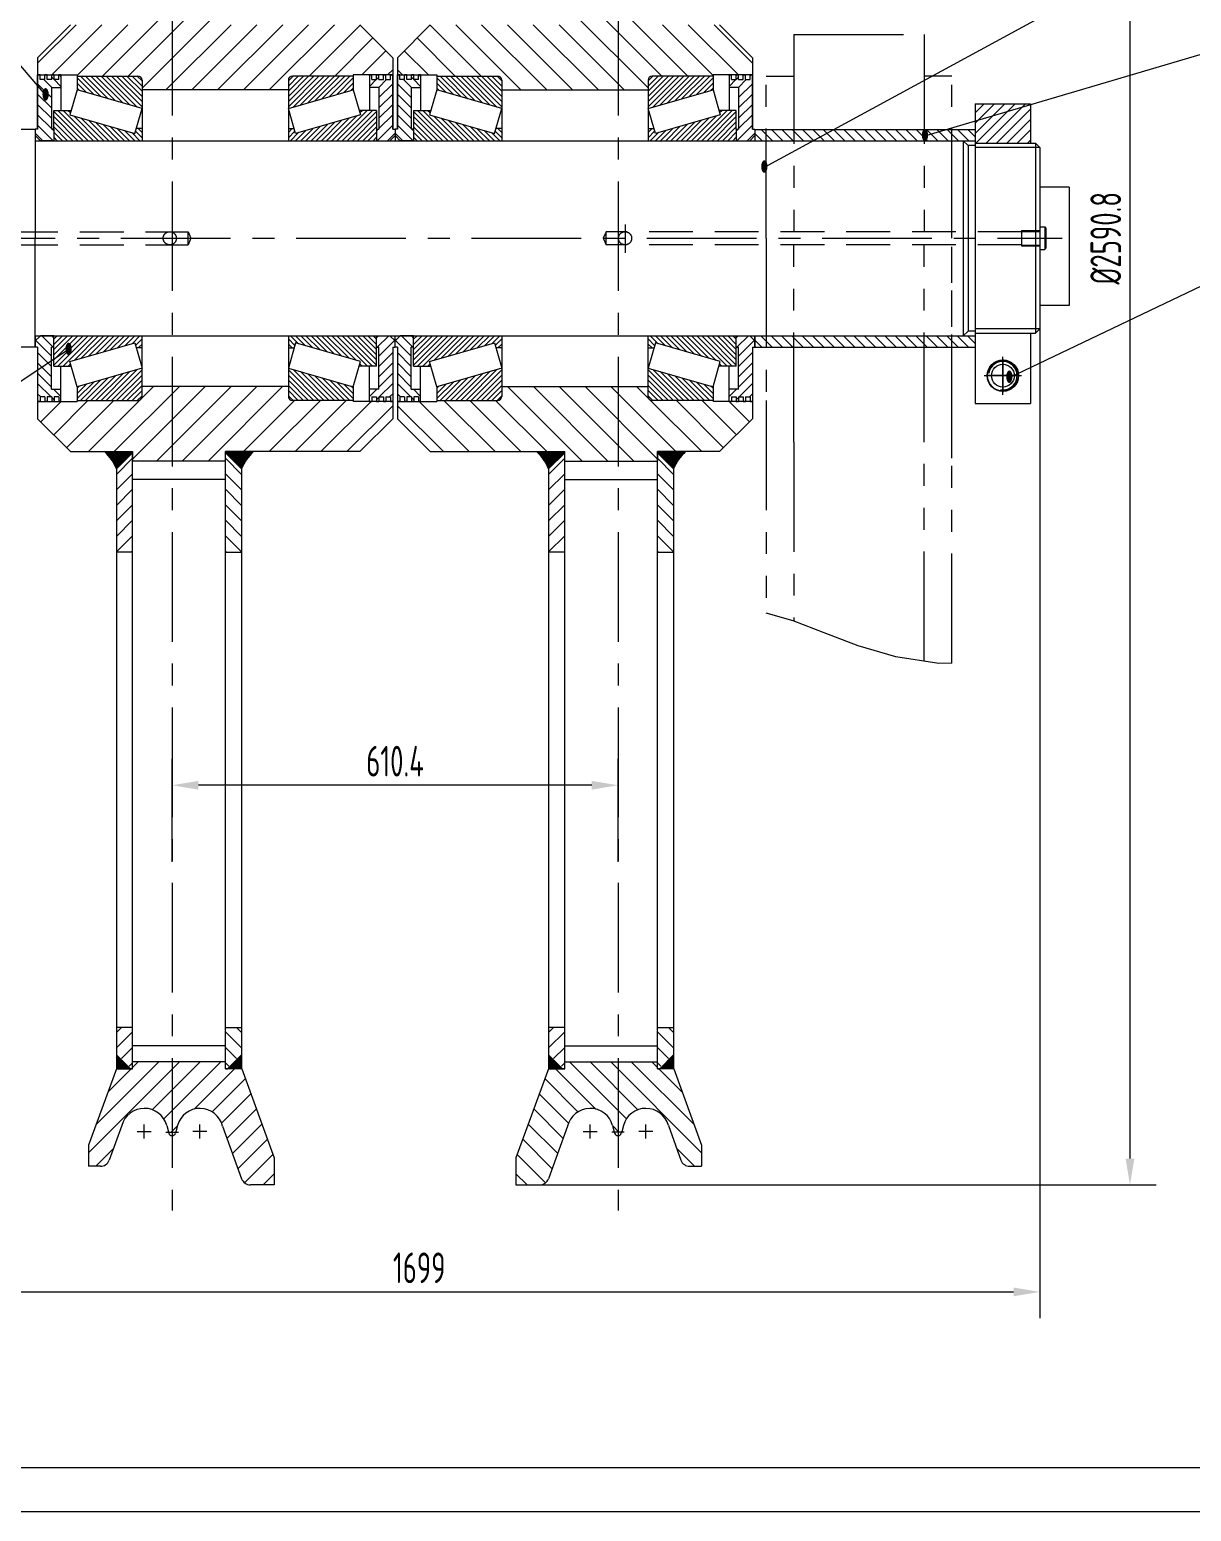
# Model space of a CAD drawing. Header units: millimetres. Extents: x -18 to 5040, y -137 to 3564.
# Drawn here: x 1193 to 2783, y 0 to 2028 of the extents above; entities that cross this region are included whole.
import ezdxf
from ezdxf.enums import TextEntityAlignment as Align

# ---------------------------------------------------------------- set-up
doc = ezdxf.new("R2010")
doc.units = ezdxf.units.MM
doc.header["$LTSCALE"] = 120
for name, pattern in [('F', [0.75, 0.5, -0.25]), ('G', [2, 1.25, -0.25, 0.25, -0.25]), ('K', [2.5, 1.25, -0.25, 0.25, -0.25, 0.25, -0.25])]:
    doc.linetypes.add(name, pattern=pattern)
for name, color, linetype in [('01', 7, 'Continuous'), ('02', 1, 'Continuous'), ('04', 2, 'F'), ('05', 4, 'G'), ('07', 6, 'K'), ('08', 1, 'Continuous')]:
    doc.layers.add(name, color=color, linetype=linetype)
doc.styles.get("Standard").update_dxf_attribs({"font": 'isocp', "width": 0.707, "bigfont": 'intecad.shx'})
doc.dimstyles.new('INTE', dxfattribs={"dimscale": 12, "dimtxt": 3.5, "dimasz": 3, "dimexe": 3, "dimexo": 0, "dimgap": 1, "dimtad": 1, "dimdsep": 46, "dimtxsty": 'Standard', "dimcen": 0, "dimclrd": 1, "dimclre": 1, "dimclrt": 3, "dimaunit": 1, "dimadec": 0, "dimazin": 0, "dimtfac": 1, "dimtmove": 0, "dimatfit": 0, "dimfxl": 0, "dimarcsym": 0})
pattern_1 = [(315, (-2489.7285, 4430.2599), (-0.70710678, -0.70710678), []), (225, (-2489.7285, 4430.2599), (-0.70710678, 0.70710678), [])]
pattern_2 = [(225, (5875.7724, 4430.2599), (0.70710678, -0.70710678), []), (315, (5875.7724, 4430.2599), (0.70710678, 0.70710678), [])]

# ---------------------------------------------------------------- blocks, each defined once
blk = doc.blocks.new('*U1', base_point=(2800.2, 1554.2))
at = {"layer": '01'}
for radius in [21.5, 15.6]:
    blk.add_circle((2800.2, 1554.2), radius, dxfattribs=at)
at = {"layer": '02'}
blk.add_arc((2800.2, 1554.2), 19.5, 260, 170, dxfattribs=at)
at = {"layer": '05'}
for p, q in [((2800.2, 1576.7), (2800.2, 1531.7)), ((2822.7, 1554.2), (2777.7, 1554.2))]:
    blk.add_line(p, q, dxfattribs=at)
blk = doc.blocks.new('*D2')
at = {"layer": '08', "color": 1, "lineweight": -2}
for p, q in [((2575.6, 1618.2), (2575.6, 264.3)), ((876.6, 1599.2), (876.6, 264.3)), ((912.6, 300.3), (2539.6, 300.3))]:
    blk.add_line(p, q, dxfattribs=at)
at = {"layer": '08', "color": 1}
for points in [[(912.6, 306.3), (912.6, 294.3), (876.6, 300.3)], [(2539.6, 306.3), (2539.6, 294.3), (2575.6, 300.3)]]:
    blk.add_solid(points, dxfattribs=at)
at = {"layer": 'Defpoints', "color": 0}
for p in [(2575.6, 1618.2), (876.6, 1599.2), (2575.6, 300.3)]:
    blk.add_point(p, dxfattribs=at)
at = {"layer": '08', "color": 3, "insert": (1726.1, 333.3), "char_height": 42, "attachment_point": 5}
blk.add_mtext('1699', dxfattribs=at)
blk = doc.blocks.new('*D6')
at = {"layer": '08', "color": 1, "lineweight": -2}
for p, q in [((1387.8, 889), (1387.8, 1029.6)), ((1998.2, 889), (1998.2, 1029.6)), ((1962.2, 993.6), (1423.8, 993.6))]:
    blk.add_line(p, q, dxfattribs=at)
at = {"layer": '08', "color": 1}
for points in [[(1423.8, 999.6), (1423.8, 987.6), (1387.8, 993.6)], [(1962.2, 999.6), (1962.2, 987.6), (1998.2, 993.6)]]:
    blk.add_solid(points, dxfattribs=at)
at = {"layer": 'Defpoints', "color": 0}
for p in [(1387.8, 993.6), (1387.8, 889), (1998.2, 889)]:
    blk.add_point(p, dxfattribs=at)
at = {"layer": '08', "color": 3, "insert": (1693, 1026.6), "char_height": 42, "attachment_point": 5}
blk.add_mtext('610.4', dxfattribs=at)
blk = doc.blocks.new('*D7')
at = {"layer": '08', "color": 1, "lineweight": -2}
for p, q in [((1874.8, 3037.6), (2734.9, 3037.6)), ((2698.9, 3001.6), (2698.9, 482.8)), ((1891.1, 446.8), (2734.9, 446.8))]:
    blk.add_line(p, q, dxfattribs=at)
at = {"layer": '08', "color": 1}
for points in [[(2692.9, 3001.6), (2704.9, 3001.6), (2698.9, 3037.6)], [(2692.9, 482.8), (2704.9, 482.8), (2698.9, 446.8)]]:
    blk.add_solid(points, dxfattribs=at)
at = {"layer": 'Defpoints', "color": 0}
for p in [(1874.8, 3037.6), (1891.1, 446.8), (2698.9, 446.8)]:
    blk.add_point(p, dxfattribs=at)
at = {"layer": '08', "color": 3, "insert": (2665.8, 1742.2), "char_height": 42, "attachment_point": 5, "rotation": 90}
blk.add_mtext('%%c2590.8', dxfattribs=at)
blk = doc.blocks.new('*U17')
at = {"layer": '01'}
blk.add_lwpolyline([(25, 5), (415, 5)], dxfattribs=at)
at = {"layer": '02'}
blk.add_lwpolyline([(0, 0), (420, 0)], dxfattribs=at)

msp = doc.modelspace()

# ---------------------------------------------------------------- hatches: boundary and pattern name
at = {"layer": '02', "linetype": 'Continuous'}
h = msp.add_hatch(dxfattribs=at)
h.set_pattern_fill('_USER', color=1, scale=20, angle=315, style=0, pattern_type=0)
h.set_pattern_definition([(225, (7247.334, -945.944), (-14.142136, 14.142136), [])])
h.paths.add_polyline_path([(1387.822, 2869.158), (1333.822, 2869.158), (1333.822, 2878.658), (1311.623, 2878.658), (1273.522, 2983.339), (1273.522, 3012.158), (1289.816, 3012.158, -0.31529879), (1301.75, 3003.802), (1318.99, 2956.437, 0.76809894), (1380.438, 2956.378), (1382.853, 2965.388), (1387.822, 2965.388)])
h.paths.add_polyline_path([(1460.822, 2878.658), (1460.822, 2869.158), (1387.822, 2869.158), (1387.822, 2965.388), (1392.791, 2965.388), (1395.206, 2956.378, 0.78009163), (1456.886, 2957.363), (1483.033, 3029.202, -0.31529879), (1494.967, 3037.558), (1527.522, 3037.558), (1527.522, 3000.646), (1483.122, 2878.658)])
h.paths.add_polyline_path([(1460.822, 605.658), (1483.122, 605.658), (1527.522, 483.67), (1527.522, 446.758), (1494.967, 446.758, -0.31529879), (1483.033, 455.114), (1456.886, 526.954, 0.78009163), (1395.206, 527.939), (1392.791, 518.929), (1387.822, 518.929), (1387.822, 615.158), (1460.822, 615.158)])
h.paths.add_polyline_path([(1387.822, 518.929), (1382.853, 518.929), (1380.438, 527.939, 0.76809894), (1318.99, 527.879), (1301.75, 480.514, -0.31529879), (1289.816, 472.158), (1273.522, 472.158), (1273.522, 500.977), (1311.623, 605.658), (1333.822, 605.658), (1333.822, 615.158), (1387.822, 615.158)])
h = msp.add_hatch(dxfattribs=at)
h.set_pattern_fill('_USER', color=1, scale=20, angle=315, style=0, pattern_type=0)
h.set_pattern_definition([(315, (-3861.29, -945.944), (14.142136, 14.142136), [])])
h.paths.add_polyline_path([(1998.222, 2869.158), (2052.222, 2869.158), (2052.222, 2878.658), (2074.421, 2878.658), (2112.522, 2983.339), (2112.522, 3012.158), (2096.228, 3012.158, 0.31529879), (2084.294, 3003.802), (2067.054, 2956.437, -0.76809894), (2005.606, 2956.378), (2003.191, 2965.388), (1998.222, 2965.388)])
h.paths.add_polyline_path([(1925.222, 2878.658), (1925.222, 2869.158), (1998.222, 2869.158), (1998.222, 2965.388), (1993.253, 2965.388), (1990.838, 2956.378, -0.78009163), (1929.158, 2957.363), (1903.011, 3029.202, 0.31529879), (1891.077, 3037.558), (1858.522, 3037.558), (1858.522, 3000.646), (1902.922, 2878.658)])
h.paths.add_polyline_path([(1925.222, 605.658), (1902.922, 605.658), (1858.522, 483.67), (1858.522, 446.758), (1891.077, 446.758, 0.31529879), (1903.011, 455.114), (1929.158, 526.954, -0.78009163), (1990.838, 527.939), (1993.253, 518.929), (1998.222, 518.929), (1998.222, 615.158), (1925.222, 615.158)])
h.paths.add_polyline_path([(1998.222, 518.929), (2003.191, 518.929), (2005.606, 527.939, -0.76809894), (2067.054, 527.879), (2084.294, 480.514, 0.31529879), (2096.228, 472.158), (2112.522, 472.158), (2112.522, 500.977), (2074.421, 605.658), (2052.222, 605.658), (2052.222, 615.158), (1998.222, 615.158)])
h = msp.add_hatch(dxfattribs=at)
h.set_pattern_fill('_USER', color=1, scale=25, angle=45, style=0, pattern_type=0)
h.set_pattern_definition([(45, (0, 0), (-17.67767, 17.67767), [])])
h.paths.add_polyline_path([(1387.822, 1945.158), (1546.922, 1945.158), (1546.922, 1958.558, -0.41421356), (1552.522, 1964.158), (1635.822, 1964.158), (1635.822, 1965.658), (1689.822, 1965.658), (1689.822, 1989.158), (1644.822, 2034.158), (1460.822, 2034.158), (1460.822, 2047.158), (1387.822, 2047.158)])
h.paths.add_polyline_path([(1387.822, 2047.158), (1333.822, 2047.158), (1333.822, 2034.158), (1248.822, 2034.158), (1203.822, 1989.158), (1203.822, 1965.658), (1207.022, 1965.658), (1257.822, 1965.658), (1257.822, 1964.158), (1341.122, 1964.158, -0.41421356), (1346.722, 1958.558), (1346.722, 1945.158), (1387.822, 1945.158)])
h.paths.add_polyline_path([(1387.822, 1539.158), (1346.722, 1539.158), (1346.722, 1525.758, -0.41421356), (1341.122, 1520.158), (1257.822, 1520.158), (1257.822, 1518.658), (1203.822, 1518.658), (1203.822, 1495.158), (1248.822, 1450.158), (1333.822, 1450.158), (1333.822, 1437.158), (1387.822, 1437.158)])
h.paths.add_polyline_path([(1387.822, 1437.158), (1460.822, 1437.158), (1460.822, 1450.158), (1644.822, 1450.158), (1689.822, 1495.158), (1689.822, 1518.658), (1686.622, 1518.658), (1635.822, 1518.658), (1635.822, 1520.158), (1552.522, 1520.158, -0.41421356), (1546.922, 1525.758), (1546.922, 1539.158), (1387.822, 1539.158)])
h = msp.add_hatch(dxfattribs=at)
h.set_pattern_fill('_USER', color=1, scale=25, angle=45, style=0, pattern_type=0)
h.set_pattern_definition([(135, (3386.044, -4e-10), (17.67767, 17.67767), [])])
h.paths.add_polyline_path([(1998.222, 1945.158), (1839.122, 1945.158), (1839.122, 1958.558, 0.41421356), (1833.522, 1964.158), (1750.222, 1964.158), (1750.222, 1965.658), (1696.222, 1965.658), (1696.222, 1989.158), (1741.222, 2034.158), (1925.222, 2034.158), (1925.222, 2047.158), (1998.222, 2047.158)])
h.paths.add_polyline_path([(1998.222, 2047.158), (2052.222, 2047.158), (2052.222, 2034.158), (2137.222, 2034.158), (2182.222, 1989.158), (2182.222, 1965.658), (2179.022, 1965.658), (2128.222, 1965.658), (2128.222, 1964.158), (2044.922, 1964.158, 0.41421356), (2039.322, 1958.558), (2039.322, 1945.158), (1998.222, 1945.158)])
h.paths.add_polyline_path([(1998.222, 1539.158), (2039.322, 1539.158), (2039.322, 1525.758, 0.41421356), (2044.922, 1520.158), (2128.222, 1520.158), (2128.222, 1518.658), (2182.222, 1518.658), (2182.222, 1495.158), (2137.222, 1450.158), (2052.222, 1450.158), (2052.222, 1437.158), (1998.222, 1437.158)])
h.paths.add_polyline_path([(1998.222, 1437.158), (1925.222, 1437.158), (1925.222, 1450.158), (1741.222, 1450.158), (1696.222, 1495.158), (1696.222, 1518.658), (1699.422, 1518.658), (1750.222, 1518.658), (1750.222, 1520.158), (1833.522, 1520.158, 0.41421356), (1839.122, 1525.758), (1839.122, 1539.158), (1998.222, 1539.158)])
h = msp.add_hatch(dxfattribs=at)
h.set_pattern_fill('_USER', color=1, scale=10, angle=45, style=0, pattern_type=0)
h.set_pattern_definition([(135, (5526.473, -1011.436), (7.071068, 7.071068), [])])
h.paths.add_polyline_path([(1203.822, 1965.658), (1207.022, 1965.658), (1207.022, 1959.258), (1213.422, 1959.258), (1213.422, 1965.658), (1216.622, 1965.658), (1216.622, 1959.258), (1223.022, 1959.258), (1223.022, 1965.658), (1226.222, 1965.658), (1226.222, 1959.258), (1232.622, 1959.258), (1232.622, 1965.658), (1235.622, 1965.658), (1235.622, 1948.533), (1222.822, 1948.533), (1222.822, 1891.383), (1226.022, 1891.383), (1226.022, 1875.658), (1207.622, 1875.658), (1200.622, 1882.658), (1200.622, 1891.383), (1203.822, 1891.383)])
h.paths.add_polyline_path([(1222.822, 1535.783), (1235.622, 1535.783), (1235.622, 1518.658), (1232.622, 1518.658), (1232.622, 1525.058), (1226.222, 1525.058), (1226.222, 1518.658), (1223.022, 1518.658), (1223.022, 1525.058), (1216.622, 1525.058), (1216.622, 1518.658), (1213.422, 1518.658), (1213.422, 1525.058), (1207.022, 1525.058), (1207.022, 1518.658), (1203.822, 1518.658), (1203.822, 1592.933), (1200.622, 1592.933), (1200.622, 1601.658), (1207.622, 1608.658), (1226.022, 1608.658), (1226.022, 1592.933), (1222.822, 1592.933)])
h = msp.add_hatch(dxfattribs=at)
h.set_pattern_fill('_USER', color=1, scale=5, angle=45, style=0, pattern_type=0)
h.set_pattern_definition([(135, (6479.4766, -1011.436), (3.535534, 3.535534), [])])
h.paths.add_polyline_path([(1257.822, 1945.447), (1257.822, 1964.158), (1341.122, 1964.158, -0.41421356), (1346.722, 1958.558), (1346.722, 1919.857)])
h.paths.add_polyline_path([(1336.782, 1885.326), (1338.788, 1892.294), (1346.722, 1892.294), (1346.722, 1875.658), (1226.022, 1875.658), (1226.022, 1891.383), (1226.022, 1917.209), (1249.693, 1917.209), (1247.882, 1910.917)])
h = msp.add_hatch(dxfattribs=at)
h.set_pattern_fill('_USER', color=1, scale=5, angle=45, style=0, pattern_type=0)
h.set_pattern_definition([(45, (-3585.8327, -1011.436), (-3.535534, 3.535534), [])])
h.paths.add_polyline_path([(1635.822, 1945.447), (1635.822, 1964.158), (1552.522, 1964.158, 0.41421356), (1546.922, 1958.558), (1546.922, 1919.857)])
h.paths.add_polyline_path([(1556.862, 1885.326), (1554.856, 1892.294), (1546.922, 1892.294), (1546.922, 1875.658), (1667.622, 1875.658), (1667.622, 1891.383), (1667.622, 1917.209), (1643.95, 1917.209), (1645.762, 1910.917)])
h = msp.add_hatch(dxfattribs=at)
h.set_pattern_fill('_USER', color=1, scale=10, angle=45, style=0, pattern_type=0)
h.set_pattern_definition([(45, (-2632.83, -1011.436), (-7.071068, 7.071068), [])])
h.paths.add_polyline_path([(1689.822, 1891.383), (1693.022, 1891.383), (1693.022, 1882.658), (1686.022, 1875.658), (1667.622, 1875.658), (1667.622, 1891.383), (1670.822, 1891.383), (1670.822, 1948.533), (1658.022, 1948.533), (1658.022, 1965.658), (1661.022, 1965.658), (1661.022, 1959.258), (1667.422, 1959.258), (1667.422, 1965.658), (1670.622, 1965.658), (1670.622, 1959.258), (1677.022, 1959.258), (1677.022, 1965.658), (1680.222, 1965.658), (1680.222, 1959.258), (1686.622, 1959.258), (1686.622, 1965.658), (1689.822, 1965.658)])
h.paths.add_polyline_path([(1670.822, 1592.933), (1667.622, 1592.933), (1667.622, 1608.658), (1686.022, 1608.658), (1693.022, 1601.658), (1693.022, 1592.933), (1689.822, 1592.933), (1689.822, 1518.658), (1686.622, 1518.658), (1686.622, 1525.058), (1680.222, 1525.058), (1680.222, 1518.658), (1677.022, 1518.658), (1677.022, 1525.058), (1670.622, 1525.058), (1670.622, 1518.658), (1667.422, 1518.658), (1667.422, 1525.058), (1661.022, 1525.058), (1661.022, 1518.658), (1658.022, 1518.658), (1658.022, 1535.783), (1670.822, 1535.783)])
h = msp.add_hatch(dxfattribs=at)
h.set_pattern_fill('_USER', color=1, scale=10, angle=45, style=0, pattern_type=0)
h.set_pattern_definition([(135, (6018.873, -1011.436), (7.071068, 7.071068), [])])
h.paths.add_polyline_path([(1696.222, 1891.383), (1693.022, 1891.383), (1693.022, 1882.658), (1700.022, 1875.658), (1718.422, 1875.658), (1718.422, 1891.383), (1715.222, 1891.383), (1715.222, 1948.533), (1728.022, 1948.533), (1728.022, 1965.658), (1725.022, 1965.658), (1725.022, 1959.258), (1718.622, 1959.258), (1718.622, 1965.658), (1715.422, 1965.658), (1715.422, 1959.258), (1709.022, 1959.258), (1709.022, 1965.658), (1705.822, 1965.658), (1705.822, 1959.258), (1699.422, 1959.258), (1699.422, 1965.658), (1696.222, 1965.658)])
h.paths.add_polyline_path([(1715.222, 1592.933), (1718.422, 1592.933), (1718.422, 1608.658), (1700.022, 1608.658), (1693.022, 1601.658), (1693.022, 1592.933), (1696.222, 1592.933), (1696.222, 1518.658), (1699.422, 1518.658), (1699.422, 1525.058), (1705.822, 1525.058), (1705.822, 1518.658), (1709.022, 1518.658), (1709.022, 1525.058), (1715.422, 1525.058), (1715.422, 1518.658), (1718.622, 1518.658), (1718.622, 1525.058), (1725.022, 1525.058), (1725.022, 1518.658), (1728.022, 1518.658), (1728.022, 1535.783), (1715.222, 1535.783)])
h = msp.add_hatch(dxfattribs=at)
h.set_pattern_fill('_USER', color=1, scale=5, angle=45, style=0, pattern_type=0)
h.set_pattern_definition([(135, (6971.8766, -1011.436), (3.535534, 3.535534), [])])
h.paths.add_polyline_path([(1750.222, 1945.447), (1750.222, 1964.158), (1833.522, 1964.158, -0.41421356), (1839.122, 1958.558), (1839.122, 1919.857)])
h.paths.add_polyline_path([(1829.182, 1885.326), (1831.188, 1892.294), (1839.122, 1892.294), (1839.122, 1875.658), (1718.422, 1875.658), (1718.422, 1891.383), (1718.422, 1917.209), (1742.093, 1917.209), (1740.282, 1910.917)])
h = msp.add_hatch(dxfattribs=at)
h.set_pattern_fill('_USER', color=1, scale=5, angle=45, style=0, pattern_type=0)
h.set_pattern_definition([(45, (-3093.4327, -1011.436), (-3.535534, 3.535534), [])])
h.paths.add_polyline_path([(2128.222, 1945.447), (2128.222, 1964.158), (2044.922, 1964.158, 0.41421356), (2039.322, 1958.558), (2039.322, 1919.857)])
h.paths.add_polyline_path([(2049.262, 1885.326), (2047.256, 1892.294), (2039.322, 1892.294), (2039.322, 1875.658), (2160.022, 1875.658), (2160.022, 1891.383), (2160.022, 1917.209), (2136.35, 1917.209), (2138.162, 1910.917)])
h = msp.add_hatch(dxfattribs=at)
h.set_pattern_fill('_USER', color=1, scale=10, angle=45, style=0, pattern_type=0)
h.set_pattern_definition([(45, (-2140.43, -1011.436), (-7.071068, 7.071068), [])])
h.paths.add_polyline_path([(2182.222, 1965.658), (2179.022, 1965.658), (2179.022, 1959.258), (2172.622, 1959.258), (2172.622, 1965.658), (2169.422, 1965.658), (2169.422, 1959.258), (2163.022, 1959.258), (2163.022, 1965.658), (2159.822, 1965.658), (2159.822, 1959.258), (2153.422, 1959.258), (2153.422, 1965.658), (2150.422, 1965.658), (2150.422, 1948.533), (2163.222, 1948.533), (2163.222, 1891.383), (2160.022, 1891.383), (2160.022, 1875.658), (2178.422, 1875.658), (2185.422, 1882.658), (2185.422, 1891.383), (2182.222, 1891.383)])
h.paths.add_polyline_path([(2163.222, 1535.783), (2150.422, 1535.783), (2150.422, 1518.658), (2153.422, 1518.658), (2153.422, 1525.058), (2159.822, 1525.058), (2159.822, 1518.658), (2163.022, 1518.658), (2163.022, 1525.058), (2169.422, 1525.058), (2169.422, 1518.658), (2172.622, 1518.658), (2172.622, 1525.058), (2179.022, 1525.058), (2179.022, 1518.658), (2182.222, 1518.658), (2182.222, 1592.933), (2185.422, 1592.933), (2185.422, 1601.658), (2178.422, 1608.658), (2160.022, 1608.658), (2160.022, 1592.933), (2163.222, 1592.933)])
h = msp.add_hatch(dxfattribs=at)
h.set_pattern_fill('_USER', color=1, scale=10, angle=45, style=0, pattern_type=0)
h.set_pattern_definition([(45, (-275.257, 0), (-7.071068, 7.071068), [])])
h.paths.add_polyline_path([(2486.922, 1926.158), (2486.922, 1872.158), (2562.922, 1872.158), (2562.922, 1926.158)])
h = msp.add_hatch(dxfattribs=at)
h.set_pattern_fill('_USER', color=1, scale=10, angle=315, style=0, pattern_type=0)
h.set_pattern_definition([(315, (-2455.379, -1011.436), (7.071068, 7.071068), [])])
h.paths.add_polyline_path([(2185.422, 1891.158), (2185.422, 1875.658), (2486.922, 1875.658), (2486.922, 1891.158)])
h.paths.add_polyline_path([(2486.922, 1593.158), (2486.922, 1608.658), (2185.422, 1608.658), (2185.422, 1593.158)])
h = msp.add_hatch(dxfattribs=at)
h.set_pattern_fill('_USER', color=1, scale=5, angle=45, style=0, pattern_type=0)
h.set_pattern_definition([(225, (6479.4766, 4495.752), (3.535534, -3.535534), [])])
h.paths.add_polyline_path([(1257.822, 1538.869), (1257.822, 1520.158), (1341.122, 1520.158, 0.41421356), (1346.722, 1525.758), (1346.722, 1564.46)])
h.paths.add_polyline_path([(1336.782, 1598.99), (1338.788, 1592.022), (1346.722, 1592.022), (1346.722, 1608.658), (1226.022, 1608.658), (1226.022, 1592.933), (1226.022, 1567.107), (1249.693, 1567.107), (1247.882, 1573.399)])
h = msp.add_hatch(dxfattribs=at)
h.set_pattern_fill('_USER', color=1, scale=5, angle=45, style=0, pattern_type=0)
h.set_pattern_definition([(315, (-3585.8327, 4495.752), (-3.535534, -3.535534), [])])
h.paths.add_polyline_path([(1635.822, 1538.869), (1635.822, 1520.158), (1552.522, 1520.158, -0.41421356), (1546.922, 1525.758), (1546.922, 1564.46)])
h.paths.add_polyline_path([(1556.862, 1598.99), (1554.856, 1592.022), (1546.922, 1592.022), (1546.922, 1608.658), (1667.622, 1608.658), (1667.622, 1592.933), (1667.622, 1567.107), (1643.95, 1567.107), (1645.762, 1573.399)])
h = msp.add_hatch(dxfattribs=at)
h.set_pattern_fill('_USER', color=1, scale=5, angle=45, style=0, pattern_type=0)
h.set_pattern_definition([(225, (6971.8766, 4495.752), (3.535534, -3.535534), [])])
h.paths.add_polyline_path([(1750.222, 1538.869), (1750.222, 1520.158), (1833.522, 1520.158, 0.41421356), (1839.122, 1525.758), (1839.122, 1564.46)])
h.paths.add_polyline_path([(1829.182, 1598.99), (1831.188, 1592.022), (1839.122, 1592.022), (1839.122, 1608.658), (1718.422, 1608.658), (1718.422, 1592.933), (1718.422, 1567.107), (1742.093, 1567.107), (1740.282, 1573.399)])
h = msp.add_hatch(dxfattribs=at)
h.set_pattern_fill('_USER', color=1, scale=5, angle=45, style=0, pattern_type=0)
h.set_pattern_definition([(315, (-3093.4327, 4495.752), (-3.535534, -3.535534), [])])
h.paths.add_polyline_path([(2128.222, 1538.869), (2128.222, 1520.158), (2044.922, 1520.158, -0.41421356), (2039.322, 1525.758), (2039.322, 1564.46)])
h.paths.add_polyline_path([(2049.262, 1598.99), (2047.256, 1592.022), (2039.322, 1592.022), (2039.322, 1608.658), (2160.022, 1608.658), (2160.022, 1592.933), (2160.022, 1567.107), (2136.35, 1567.107), (2138.162, 1573.399)])
at = {"layer": '02'}
h = msp.add_hatch(dxfattribs=at)
h.set_pattern_fill('_USER', color=256, angle=45, style=0, double=1, pattern_type=0)
h.set_pattern_definition([(315, (-3081.1285, 4430.2599), (-0.70710678, -0.70710678), []), (225, (-3081.1285, 4430.2599), (-0.70710678, 0.70710678), [])])
h.paths.add_polyline_path([(1311.822, 1426.679, 0.11672018), (1295.349, 1450.158), (1333.822, 1450.158), (1333.822, 1448.679)])
at = {"layer": '02', "linetype": 'Continuous'}
h = msp.add_hatch(dxfattribs=at)
h.set_pattern_fill('_USER', color=1, scale=15, angle=315, style=0, pattern_type=0)
h.set_pattern_definition([(225, (6454.453, -1011.436), (-10.6066, 10.6066), [])])
h.paths.add_polyline_path([(1311.822, 1426.679), (1333.822, 1448.679), (1333.822, 1437.158), (1333.822, 1312.458), (1311.822, 1312.458)])
h.paths.add_polyline_path([(1333.822, 607.658), (1330.822, 607.658), (1311.822, 626.658), (1311.822, 662.158), (1333.822, 662.158)])
at = {"layer": '02'}
h = msp.add_hatch(dxfattribs=at)
h.set_pattern_fill('_USER', color=256, angle=45, style=0, double=1, pattern_type=0)
h.set_pattern_definition(pattern_2)
h.paths.add_polyline_path([(1482.822, 1426.679, -0.11672018), (1499.295, 1450.158), (1460.822, 1450.158), (1460.822, 1448.679)])
at = {"layer": '02', "linetype": 'Continuous'}
h = msp.add_hatch(dxfattribs=at)
h.set_pattern_fill('_USER', color=1, scale=15, angle=315, style=0, pattern_type=0)
h.set_pattern_definition([(315, (-3659.81, -1011.436), (10.6066, 10.6066), [])])
h.paths.add_polyline_path([(1482.822, 1426.679), (1460.822, 1448.679), (1460.822, 1437.158), (1460.822, 1312.458), (1482.822, 1312.458)])
h.paths.add_polyline_path([(1460.822, 607.658), (1463.822, 607.658), (1482.822, 626.658), (1482.822, 662.158), (1460.822, 662.158)])
at = {"layer": '02'}
h = msp.add_hatch(dxfattribs=at)
h.set_pattern_fill('_USER', color=256, angle=45, style=0, double=1, pattern_type=0)
h.set_pattern_definition(pattern_1)
h.paths.add_polyline_path([(1903.222, 1426.679, 0.11672018), (1886.749, 1450.158), (1925.222, 1450.158), (1925.222, 1448.679)])
at = {"layer": '02', "linetype": 'Continuous'}
h = msp.add_hatch(dxfattribs=at)
h.set_pattern_fill('_USER', color=1, scale=15, angle=315, style=0, pattern_type=0)
h.set_pattern_definition([(225, (7045.853, -1011.436), (-10.6066, 10.6066), [])])
h.paths.add_polyline_path([(1903.222, 1426.679), (1925.222, 1448.679), (1925.222, 1437.158), (1925.222, 1312.458), (1903.222, 1312.458)])
h.paths.add_polyline_path([(1925.222, 607.658), (1922.222, 607.658), (1903.222, 626.658), (1903.222, 662.158), (1925.222, 662.158)])
at = {"layer": '02'}
h = msp.add_hatch(dxfattribs=at)
h.set_pattern_fill('_USER', color=256, angle=45, style=0, double=1, pattern_type=0)
h.set_pattern_definition([(225, (6467.1724, 4430.2599), (0.70710678, -0.70710678), []), (315, (6467.1724, 4430.2599), (0.70710678, 0.70710678), [])])
h.paths.add_polyline_path([(2074.222, 1426.679, -0.11672018), (2090.695, 1450.158), (2052.222, 1450.158), (2052.222, 1448.679)])
at = {"layer": '02', "linetype": 'Continuous'}
h = msp.add_hatch(dxfattribs=at)
h.set_pattern_fill('_USER', color=1, scale=15, angle=315, style=0, pattern_type=0)
h.set_pattern_definition([(315, (-3068.41, -1011.436), (10.6066, 10.6066), [])])
h.paths.add_polyline_path([(2074.222, 1426.679), (2052.222, 1448.679), (2052.222, 1437.158), (2052.222, 1312.458), (2074.222, 1312.458)])
h.paths.add_polyline_path([(2052.222, 607.658), (2055.222, 607.658), (2074.222, 626.658), (2074.222, 662.158), (2052.222, 662.158)])
h = msp.add_hatch(dxfattribs=at)
h.set_pattern_fill('_USER', color=1, angle=45, style=0, double=1, pattern_type=0)
h.set_pattern_definition([(315, (-3081.1285, 4430.2599), (-0.70710678, -0.70710678), []), (225, (-3081.1285, 4430.2599), (-0.70710678, 0.70710678), [])])
h.paths.add_polyline_path([(1330.822, 605.658), (1311.822, 605.658), (1311.822, 624.658)])
h = msp.add_hatch(dxfattribs=at)
h.set_pattern_fill('_USER', color=1, angle=45, style=0, double=1, pattern_type=0)
h.set_pattern_definition(pattern_2)
h.paths.add_polyline_path([(1463.822, 605.658), (1482.822, 605.658), (1482.822, 624.658)])
h = msp.add_hatch(dxfattribs=at)
h.set_pattern_fill('_USER', color=1, angle=45, style=0, double=1, pattern_type=0)
h.set_pattern_definition(pattern_1)
h.paths.add_polyline_path([(1922.222, 605.658), (1903.222, 605.658), (1903.222, 624.658)])
h = msp.add_hatch(dxfattribs=at)
h.set_pattern_fill('_USER', color=1, angle=45, style=0, double=1, pattern_type=0)
h.set_pattern_definition([(225, (6467.1724, 4430.2599), (0.70710678, -0.70710678), []), (315, (6467.1724, 4430.2599), (0.70710678, 0.70710678), [])])
h.paths.add_polyline_path([(2055.222, 605.658), (2074.222, 605.658), (2074.222, 624.658)])

# ---------------------------------------------------------------- linework, layer by layer
for p, q in [((1248.822, 1450.158), (1333.822, 1450.158)), ((1333.822, 1448.679), (1311.822, 1426.679)), ((1333.786, 1448.643), (1311.822, 1426.679)), ((1333.822, 605.658), (1333.822, 1450.158)), ((1333.822, 1437.158), (1333.822, 1450.158)), ((1333.822, 1450.158), (1333.822, 1437.158)), ((1460.822, 605.658), (1460.822, 1450.158)), ((1644.822, 1450.158), (1460.822, 1450.158)), ((1460.822, 1448.679), (1482.822, 1426.679)), ((1741.222, 1450.158), (1925.222, 1450.158)), ((1925.222, 1448.679), (1903.222, 1426.679)), ((1925.222, 605.658), (1925.222, 1450.158)), ((2052.222, 605.658), (2052.222, 1450.158)), ((2137.222, 1450.158), (2052.222, 1450.158)), ((2052.222, 1437.158), (2052.222, 1450.158)), ((2052.222, 1450.158), (2052.222, 1437.158)), ((2052.222, 1448.679), (2074.222, 1426.679)), ((2052.258, 1448.643), (2074.222, 1426.679)), ((1311.822, 1426.679), (1311.822, 626.658)), ((1460.822, 1437.158), (1333.822, 1437.158)), ((1482.822, 1426.679), (1482.822, 626.658)), ((1903.222, 1426.679), (1903.222, 626.658)), ((1925.222, 1437.158), (2052.222, 1437.158)), ((2074.222, 1426.679), (2074.222, 626.658)), ((1460.822, 1412.158), (1333.822, 1412.158)), ((1925.222, 1412.158), (2052.222, 1412.158)), ((1333.822, 1312.458), (1311.822, 1312.458)), ((1460.822, 1312.458), (1482.822, 1312.458)), ((1925.222, 1312.458), (1903.222, 1312.458)), ((2052.222, 1312.458), (2074.222, 1312.458)), ((1333.822, 662.158), (1311.822, 662.158)), ((1460.822, 662.158), (1482.822, 662.158)), ((1925.222, 662.158), (1903.222, 662.158)), ((2052.222, 662.158), (2074.222, 662.158)), ((1460.822, 637.158), (1333.822, 637.158)), ((1925.222, 637.158), (2052.222, 637.158)), ((1311.822, 626.658), (1311.822, 605.658)), ((1330.822, 605.658), (1311.822, 624.658)), ((1460.822, 615.158), (1333.822, 615.158)), ((1463.822, 605.658), (1482.822, 624.658)), ((1482.822, 626.658), (1482.822, 605.658)), ((1903.222, 626.658), (1903.222, 605.658)), ((1922.222, 605.658), (1903.222, 624.658)), ((1925.222, 615.158), (2052.222, 615.158)), ((2055.222, 605.658), (2074.222, 624.658)), ((2074.222, 626.658), (2074.222, 605.658)), ((1311.623, 605.658), (1273.522, 500.977)), ((1311.623, 605.658), (1333.822, 605.658)), ((1333.822, 605.658), (1330.822, 605.658)), ((1483.122, 605.658), (1460.822, 605.658)), ((1460.822, 605.658), (1463.822, 605.658)), ((1483.122, 605.658), (1527.522, 483.67)), ((1902.922, 605.658), (1858.522, 483.67)), ((1902.922, 605.658), (1925.222, 605.658)), ((1925.222, 605.658), (1922.222, 605.658)), ((2074.421, 605.658), (2052.222, 605.658)), ((2052.222, 605.658), (2055.222, 605.658)), ((2074.421, 605.658), (2112.522, 500.977)), ((1527.522, 446.758), (1494.967, 446.758)), ((1858.522, 446.758), (1891.077, 446.758))]:
    msp.add_line(p, q)
for centre, start, end in [((1349.722, 519.708), 15, 165.111312), ((1425.922, 519.708), 13.17002, 165), ((1960.122, 519.708), 15, 166.82998), ((2036.322, 519.708), 14.888688, 165)]:
    msp.add_arc(centre, 31.8, start, end)
at = {"layer": '01'}
for p, q in [((1248.822, 2034.158), (1203.822, 1989.158)), ((1644.822, 2034.158), (1689.822, 1989.158)), ((1741.222, 2034.158), (1696.222, 1989.158)), ((2137.222, 2034.158), (2182.222, 1989.158)), ((1203.822, 1989.158), (1203.822, 1891.383)), ((1689.822, 1989.158), (1689.822, 1891.383)), ((1696.222, 1989.158), (1696.222, 1891.383)), ((2182.222, 1989.158), (2182.222, 1891.383)), ((1203.822, 1891.383), (1203.822, 1965.658)), ((1203.822, 1965.658), (1257.822, 1965.658)), ((1207.022, 1965.658), (1203.822, 1965.658)), ((1207.022, 1959.258), (1207.022, 1965.658)), ((1213.422, 1959.258), (1207.022, 1959.258)), ((1213.422, 1959.258), (1213.422, 1965.658)), ((1216.622, 1965.658), (1213.422, 1965.658)), ((1216.622, 1959.258), (1216.622, 1965.658)), ((1223.022, 1959.258), (1216.622, 1959.258)), ((1222.822, 1948.533), (1222.822, 1891.383)), ((1222.822, 1948.533), (1235.622, 1948.533)), ((1223.022, 1959.258), (1223.022, 1965.658)), ((1226.222, 1965.658), (1223.022, 1965.658)), ((1226.222, 1959.258), (1226.222, 1965.658)), ((1232.622, 1959.258), (1226.222, 1959.258)), ((1235.622, 1965.658), (1232.622, 1965.658)), ((1232.622, 1959.258), (1232.622, 1965.658)), ((1235.622, 1965.658), (1235.622, 1917.209)), ((1257.822, 1965.658), (1257.822, 1945.447)), ((1257.822, 1964.158), (1341.122, 1964.158)), ((1546.922, 1958.558), (1546.922, 1875.658)), ((1635.822, 1964.158), (1552.522, 1964.158)), ((1635.822, 1965.658), (1635.822, 1945.447)), ((1689.822, 1965.658), (1635.822, 1965.658)), ((1658.022, 1965.658), (1658.022, 1917.209)), ((1658.022, 1965.658), (1661.022, 1965.658)), ((1670.822, 1948.533), (1658.022, 1948.533)), ((1661.022, 1959.258), (1661.022, 1965.658)), ((1661.022, 1959.258), (1667.422, 1959.258)), ((1667.422, 1959.258), (1667.422, 1965.658)), ((1667.422, 1965.658), (1670.622, 1965.658)), ((1670.622, 1959.258), (1670.622, 1965.658)), ((1670.622, 1959.258), (1677.022, 1959.258)), ((1670.822, 1948.533), (1670.822, 1891.383)), ((1677.022, 1959.258), (1677.022, 1965.658)), ((1677.022, 1965.658), (1680.222, 1965.658)), ((1680.222, 1959.258), (1680.222, 1965.658)), ((1680.222, 1959.258), (1686.622, 1959.258)), ((1686.622, 1959.258), (1686.622, 1965.658)), ((1686.622, 1965.658), (1689.822, 1965.658)), ((1689.822, 1891.383), (1689.822, 1965.658)), ((1696.222, 1965.658), (1750.222, 1965.658)), ((1696.222, 1891.383), (1696.222, 1965.658)), ((1699.422, 1965.658), (1696.222, 1965.658)), ((1699.422, 1959.258), (1699.422, 1965.658)), ((1705.822, 1959.258), (1699.422, 1959.258)), ((1709.022, 1965.658), (1705.822, 1965.658)), ((1705.822, 1959.258), (1705.822, 1965.658)), ((1709.022, 1959.258), (1709.022, 1965.658)), ((1715.422, 1959.258), (1709.022, 1959.258)), ((1715.222, 1948.533), (1715.222, 1891.383)), ((1715.222, 1948.533), (1728.022, 1948.533)), ((1718.622, 1965.658), (1715.422, 1965.658)), ((1715.422, 1959.258), (1715.422, 1965.658)), ((1718.622, 1959.258), (1718.622, 1965.658)), ((1725.022, 1959.258), (1718.622, 1959.258)), ((1728.022, 1965.658), (1725.022, 1965.658)), ((1725.022, 1959.258), (1725.022, 1965.658)), ((1728.022, 1965.658), (1728.022, 1917.209)), ((1750.222, 1965.658), (1750.222, 1945.447)), ((1750.222, 1964.158), (1833.522, 1964.158)), ((1839.122, 1958.558), (1839.122, 1875.658)), ((2128.222, 1964.158), (2044.922, 1964.158)), ((2128.222, 1965.658), (2128.222, 1945.447)), ((2182.222, 1965.658), (2128.222, 1965.658)), ((2150.422, 1965.658), (2150.422, 1917.209)), ((2150.422, 1965.658), (2153.422, 1965.658)), ((2163.222, 1948.533), (2150.422, 1948.533)), ((2153.422, 1959.258), (2153.422, 1965.658)), ((2153.422, 1959.258), (2159.822, 1959.258)), ((2159.822, 1959.258), (2159.822, 1965.658)), ((2159.822, 1965.658), (2163.022, 1965.658)), ((2163.022, 1959.258), (2163.022, 1965.658)), ((2163.022, 1959.258), (2169.422, 1959.258)), ((2163.222, 1948.533), (2163.222, 1891.383)), ((2169.422, 1959.258), (2169.422, 1965.658)), ((2169.422, 1965.658), (2172.622, 1965.658)), ((2172.622, 1959.258), (2172.622, 1965.658)), ((2172.622, 1959.258), (2179.022, 1959.258)), ((2179.022, 1959.258), (2179.022, 1965.658)), ((2179.022, 1965.658), (2182.222, 1965.658)), ((2182.222, 1891.383), (2182.222, 1965.658)), ((1257.822, 1945.447), (1247.882, 1910.917)), ((1346.722, 1919.857), (1257.822, 1945.447)), ((1546.922, 1919.857), (1635.822, 1945.447)), ((1635.822, 1945.447), (1645.762, 1910.917)), ((1750.222, 1945.447), (1740.282, 1910.917)), ((1839.122, 1919.857), (1750.222, 1945.447)), ((2039.322, 1919.857), (2128.222, 1945.447)), ((2128.222, 1945.447), (2138.162, 1910.917)), ((1226.022, 1891.383), (1226.022, 1917.209)), ((1226.022, 1917.209), (1249.693, 1917.209)), ((1247.882, 1910.917), (1336.782, 1885.326)), ((1336.782, 1885.326), (1346.722, 1919.857)), ((1556.862, 1885.326), (1546.922, 1919.857)), ((1645.762, 1910.917), (1556.862, 1885.326)), ((1667.622, 1917.209), (1643.95, 1917.209)), ((1667.622, 1917.209), (1667.622, 1875.658)), ((1718.422, 1917.209), (1718.422, 1875.658)), ((1718.422, 1917.209), (1742.093, 1917.209)), ((1740.282, 1910.917), (1829.182, 1885.326)), ((1829.182, 1885.326), (1839.122, 1919.857)), ((2049.262, 1885.326), (2039.322, 1919.857)), ((2138.162, 1910.917), (2049.262, 1885.326)), ((2160.022, 1917.209), (2136.35, 1917.209)), ((2160.022, 1891.383), (2160.022, 1917.209)), ((2486.922, 1926.158), (2486.922, 1516.158)), ((2486.922, 1926.158), (2562.922, 1926.158)), ((2562.922, 1926.158), (2562.922, 1872.158)), ((1200.622, 1891.158), (882.622, 1891.158)), ((1200.622, 1891.383), (1200.622, 1875.658)), ((1203.822, 1891.383), (1200.622, 1891.383)), ((1200.622, 1891.158), (1200.622, 1742.158)), ((1200.622, 1891.158), (1200.622, 1875.658)), ((1226.022, 1891.383), (1222.822, 1891.383)), ((1226.022, 1891.383), (1226.022, 1875.658)), ((1346.722, 1892.294), (1338.788, 1892.294)), ((1546.922, 1892.294), (1554.856, 1892.294)), ((1667.622, 1891.383), (1670.822, 1891.383)), ((1689.822, 1891.383), (1693.022, 1891.383)), ((1696.222, 1891.383), (1693.022, 1891.383)), ((1693.022, 1891.158), (1693.022, 1875.658)), ((1718.422, 1891.383), (1715.222, 1891.383)), ((1839.122, 1892.294), (1831.188, 1892.294)), ((2039.322, 1892.294), (2047.256, 1892.294)), ((2160.022, 1891.383), (2163.222, 1891.383)), ((2160.022, 1891.383), (2160.022, 1875.658)), ((2182.222, 1891.383), (2185.422, 1891.383)), ((2185.422, 1891.383), (2185.422, 1875.658)), ((2185.422, 1891.158), (2185.422, 1875.658)), ((2185.422, 1891.158), (2486.922, 1891.158)), ((2486.922, 1891.158), (2486.922, 1875.658)), ((1200.622, 1882.658), (1207.622, 1875.658)), ((1200.622, 1875.658), (2486.922, 1875.658)), ((1226.022, 1875.658), (1207.622, 1875.658)), ((1667.622, 1875.658), (1686.022, 1875.658)), ((1693.022, 1882.658), (1686.022, 1875.658)), ((1693.022, 1882.658), (1700.022, 1875.658)), ((1718.422, 1875.658), (1700.022, 1875.658)), ((2160.022, 1875.658), (2178.422, 1875.658)), ((2185.422, 1882.658), (2178.422, 1875.658)), ((2185.422, 1875.658), (2486.922, 1875.658)), ((2470.722, 1875.658), (2477.222, 1869.158)), ((2470.722, 1875.658), (2470.722, 1608.658)), ((2477.222, 1869.158), (2477.222, 1615.158)), ((2486.922, 1869.158), (2477.222, 1869.158)), ((2486.922, 1872.158), (2569.622, 1872.158)), ((2569.622, 1872.158), (2569.622, 1612.158)), ((2569.622, 1872.158), (2575.622, 1866.158)), ((2575.622, 1866.158), (2575.622, 1618.158)), ((1200.622, 1593.158), (1200.622, 1742.158)), ((1200.622, 1608.658), (2486.922, 1608.658)), ((1200.622, 1608.658), (1200.622, 1593.158)), ((1200.622, 1592.933), (1200.622, 1608.658)), ((1200.622, 1601.658), (1207.622, 1608.658)), ((1226.022, 1608.658), (1207.622, 1608.658)), ((1226.022, 1567.107), (1226.022, 1608.658)), ((1546.922, 1608.658), (1546.922, 1525.758)), ((1667.622, 1608.658), (1686.022, 1608.658)), ((1667.622, 1567.107), (1667.622, 1608.658)), ((1693.022, 1601.658), (1686.022, 1608.658)), ((1693.022, 1592.933), (1693.022, 1608.658)), ((1693.022, 1601.658), (1700.022, 1608.658)), ((1718.422, 1608.658), (1700.022, 1608.658)), ((1718.422, 1567.107), (1718.422, 1608.658)), ((1839.122, 1608.658), (1839.122, 1525.758)), ((2160.022, 1608.658), (2178.422, 1608.658)), ((2160.022, 1567.107), (2160.022, 1608.658)), ((2185.422, 1601.658), (2178.422, 1608.658)), ((2185.422, 1608.658), (2185.422, 1593.158)), ((2185.422, 1592.933), (2185.422, 1608.658)), ((2185.422, 1608.658), (2486.922, 1608.658)), ((2470.722, 1608.658), (2477.222, 1615.158)), ((2486.922, 1615.158), (2477.222, 1615.158)), ((2486.922, 1612.158), (2569.622, 1612.158)), ((2486.922, 1608.658), (2486.922, 1593.158)), ((2562.922, 1612.158), (2562.922, 1516.158)), ((2575.622, 1618.158), (2569.622, 1612.158)), ((1200.622, 1593.158), (931.022, 1593.158)), ((1203.822, 1592.933), (1200.622, 1592.933)), ((1203.822, 1592.933), (1203.822, 1495.158)), ((1203.822, 1592.933), (1203.822, 1518.658)), ((1226.022, 1592.933), (1222.822, 1592.933)), ((1222.822, 1535.783), (1222.822, 1592.933)), ((1247.882, 1573.399), (1336.782, 1598.99)), ((1336.782, 1598.99), (1346.722, 1564.46)), ((1346.722, 1592.022), (1338.788, 1592.022)), ((1556.862, 1598.99), (1546.922, 1564.46)), ((1546.922, 1592.022), (1554.856, 1592.022)), ((1645.762, 1573.399), (1556.862, 1598.99)), ((1667.622, 1592.933), (1670.822, 1592.933)), ((1670.822, 1535.783), (1670.822, 1592.933)), ((1689.822, 1592.933), (1689.822, 1495.158)), ((1689.822, 1592.933), (1693.022, 1592.933)), ((1689.822, 1592.933), (1689.822, 1518.658)), ((1696.222, 1592.933), (1693.022, 1592.933)), ((1696.222, 1592.933), (1696.222, 1495.158)), ((1696.222, 1592.933), (1696.222, 1518.658)), ((1715.222, 1535.783), (1715.222, 1592.933)), ((1718.422, 1592.933), (1715.222, 1592.933)), ((1740.282, 1573.399), (1829.182, 1598.99)), ((1829.182, 1598.99), (1839.122, 1564.46)), ((1839.122, 1592.022), (1831.188, 1592.022)), ((2049.262, 1598.99), (2039.322, 1564.46)), ((2039.322, 1592.022), (2047.256, 1592.022)), ((2138.162, 1573.399), (2049.262, 1598.99)), ((2160.022, 1592.933), (2163.222, 1592.933)), ((2163.222, 1535.783), (2163.222, 1592.933)), ((2182.222, 1592.933), (2182.222, 1495.158)), ((2182.222, 1592.933), (2182.222, 1518.658)), ((2182.222, 1592.933), (2185.422, 1592.933)), ((2185.422, 1593.158), (2486.922, 1593.158)), ((1226.022, 1567.107), (1249.693, 1567.107)), ((1235.622, 1518.658), (1235.622, 1567.107)), ((1257.822, 1538.869), (1247.882, 1573.399)), ((1346.722, 1564.46), (1257.822, 1538.869)), ((1546.922, 1564.46), (1635.822, 1538.869)), ((1635.822, 1538.869), (1645.762, 1573.399)), ((1667.622, 1567.107), (1643.95, 1567.107)), ((1658.022, 1518.658), (1658.022, 1567.107)), ((1718.422, 1567.107), (1742.093, 1567.107)), ((1728.022, 1518.658), (1728.022, 1567.107)), ((1750.222, 1538.869), (1740.282, 1573.399)), ((1839.122, 1564.46), (1750.222, 1538.869)), ((2039.322, 1564.46), (2128.222, 1538.869)), ((2128.222, 1538.869), (2138.162, 1573.399)), ((2160.022, 1567.107), (2136.35, 1567.107)), ((2150.422, 1518.658), (2150.422, 1567.107)), ((1207.022, 1525.058), (1207.022, 1518.658)), ((1213.422, 1525.058), (1207.022, 1525.058)), ((1213.422, 1525.058), (1213.422, 1518.658)), ((1223.022, 1525.058), (1216.622, 1525.058)), ((1216.622, 1525.058), (1216.622, 1518.658)), ((1222.822, 1535.783), (1235.622, 1535.783)), ((1223.022, 1525.058), (1223.022, 1518.658)), ((1232.622, 1525.058), (1226.222, 1525.058)), ((1226.222, 1525.058), (1226.222, 1518.658)), ((1232.622, 1525.058), (1232.622, 1518.658)), ((1257.822, 1538.869), (1257.822, 1518.658)), ((1635.822, 1538.869), (1635.822, 1518.658)), ((1670.822, 1535.783), (1658.022, 1535.783)), ((1661.022, 1525.058), (1661.022, 1518.658)), ((1661.022, 1525.058), (1667.422, 1525.058)), ((1667.422, 1525.058), (1667.422, 1518.658)), ((1670.622, 1525.058), (1677.022, 1525.058)), ((1670.622, 1525.058), (1670.622, 1518.658)), ((1677.022, 1525.058), (1677.022, 1518.658)), ((1680.222, 1525.058), (1686.622, 1525.058)), ((1680.222, 1525.058), (1680.222, 1518.658)), ((1686.622, 1525.058), (1686.622, 1518.658)), ((1699.422, 1525.058), (1699.422, 1518.658)), ((1705.822, 1525.058), (1699.422, 1525.058)), ((1705.822, 1525.058), (1705.822, 1518.658)), ((1709.022, 1525.058), (1709.022, 1518.658)), ((1715.422, 1525.058), (1709.022, 1525.058)), ((1715.222, 1535.783), (1728.022, 1535.783)), ((1715.422, 1525.058), (1715.422, 1518.658)), ((1718.622, 1525.058), (1718.622, 1518.658)), ((1725.022, 1525.058), (1718.622, 1525.058)), ((1725.022, 1525.058), (1725.022, 1518.658)), ((1750.222, 1538.869), (1750.222, 1518.658)), ((2128.222, 1538.869), (2128.222, 1518.658)), ((2163.222, 1535.783), (2150.422, 1535.783)), ((2153.422, 1525.058), (2159.822, 1525.058)), ((2153.422, 1525.058), (2153.422, 1518.658)), ((2159.822, 1525.058), (2159.822, 1518.658)), ((2163.022, 1525.058), (2169.422, 1525.058)), ((2163.022, 1525.058), (2163.022, 1518.658)), ((2169.422, 1525.058), (2169.422, 1518.658)), ((2172.622, 1525.058), (2179.022, 1525.058)), ((2172.622, 1525.058), (2172.622, 1518.658)), ((2179.022, 1525.058), (2179.022, 1518.658)), ((1203.822, 1518.658), (1257.822, 1518.658)), ((1207.022, 1518.658), (1203.822, 1518.658)), ((1216.622, 1518.658), (1213.422, 1518.658)), ((1226.222, 1518.658), (1223.022, 1518.658)), ((1235.622, 1518.658), (1232.622, 1518.658)), ((1257.822, 1520.158), (1341.122, 1520.158)), ((1635.822, 1520.158), (1552.522, 1520.158)), ((1689.822, 1518.658), (1635.822, 1518.658)), ((1658.022, 1518.658), (1661.022, 1518.658)), ((1667.422, 1518.658), (1670.622, 1518.658)), ((1677.022, 1518.658), (1680.222, 1518.658)), ((1686.622, 1518.658), (1689.822, 1518.658)), ((1696.222, 1518.658), (1750.222, 1518.658)), ((1699.422, 1518.658), (1696.222, 1518.658)), ((1709.022, 1518.658), (1705.822, 1518.658)), ((1718.622, 1518.658), (1715.422, 1518.658)), ((1728.022, 1518.658), (1725.022, 1518.658)), ((1750.222, 1520.158), (1833.522, 1520.158)), ((2128.222, 1520.158), (2044.922, 1520.158)), ((2182.222, 1518.658), (2128.222, 1518.658)), ((2150.422, 1518.658), (2153.422, 1518.658)), ((2159.822, 1518.658), (2163.022, 1518.658)), ((2169.422, 1518.658), (2172.622, 1518.658)), ((2179.022, 1518.658), (2182.222, 1518.658)), ((2486.922, 1516.158), (2562.922, 1516.158)), ((1248.822, 1450.158), (1203.822, 1495.158)), ((1644.822, 1450.158), (1689.822, 1495.158)), ((1741.222, 1450.158), (1696.222, 1495.158)), ((2137.222, 1450.158), (2182.222, 1495.158)), ((1380.438, 527.939), (1383.186, 517.686)), ((1395.206, 527.939), (1392.458, 517.686)), ((1990.838, 527.939), (1993.586, 517.686)), ((2005.606, 527.939), (2002.858, 517.686)), ((1456.886, 526.954), (1483.033, 455.114)), ((1929.158, 526.954), (1903.011, 455.114))]:
    msp.add_line(p, q, dxfattribs=at)
at = {"layer": '01', "color": 7, "linetype": 'Continuous'}
for p, q in [((1346.722, 1958.558), (1346.722, 1875.658)), ((2039.322, 1958.558), (2039.322, 1875.658)), ((1546.922, 1945.158), (1346.722, 1945.158)), ((1839.122, 1945.158), (2039.322, 1945.158)), ((2615.622, 1812.158), (2575.622, 1812.158)), ((2615.622, 1812.158), (2615.622, 1649.99)), ((2615.622, 1649.99), (2575.622, 1649.99)), ((1346.722, 1525.758), (1346.722, 1608.658)), ((2039.322, 1525.758), (2039.322, 1608.658)), ((1546.922, 1539.158), (1346.722, 1539.158)), ((1839.122, 1539.158), (2039.322, 1539.158)), ((1318.99, 527.879), (1301.75, 480.514)), ((2067.054, 527.879), (2084.294, 480.514)), ((1273.522, 500.977), (1273.522, 472.158)), ((2112.522, 500.977), (2112.522, 472.158)), ((1289.816, 472.158), (1273.522, 472.158)), ((1527.522, 483.67), (1527.522, 446.758)), ((1858.522, 483.67), (1858.522, 446.758)), ((2096.228, 472.158), (2112.522, 472.158))]:
    msp.add_line(p, q, dxfattribs=at)
at = {"layer": '01'}
msp.add_circle((2524.922, 1554.158), 21, dxfattribs=at)
for centre, radius, start, end in [((1341.122, 1958.558), 5.6, 360, 90), ((1552.522, 1958.558), 5.6, 90, 180), ((1833.522, 1958.558), 5.6, 0, 90), ((2044.922, 1958.558), 5.6, 90, 180), ((1341.122, 1525.758), 5.6, 270, 360), ((1552.522, 1525.758), 5.6, 180, 270), ((1833.522, 1525.758), 5.6, 270, 0), ((2044.922, 1525.758), 5.6, 180, 270), ((1387.822, 518.929), 4.8, 195, 345), ((1998.222, 518.929), 4.8, 195, 345), ((1494.967, 459.458), 12.7, 200, 270), ((1891.077, 459.458), 12.7, 270, 340)]:
    msp.add_arc(centre, radius, start, end, dxfattribs=at)
at = {"layer": '01', "color": 7, "linetype": 'Continuous'}
for centre, radius, start, end in [((1253.982, 1403.617), 62.268, 21.738972, 48.368772), ((1540.662, 1403.617), 62.268, 131.631228, 158.261028), ((1845.382, 1403.617), 62.268, 21.738972, 48.368772), ((2132.062, 1403.617), 62.268, 131.631228, 158.261028), ((1289.816, 484.858), 12.7, 270, 340), ((2096.228, 484.858), 12.7, 200, 270)]:
    msp.add_arc(centre, radius, start, end, dxfattribs=at)
at = {"layer": '02'}
for p, q in [((1214.672, 1938.233), (564.274, 2701.511)), ((2198.472, 1839.434), (3009.566, 2280.392)), ((2418.237, 1882.461), (3009.566, 2056.835)), ((2533.784, 1551.829), (3009.566, 1778.29)), ((1246.18, 1589.858), (562.66, 1134.384))]:
    msp.add_line(p, q, dxfattribs=at)
at = {"layer": '02', "color": 1, "linetype": 'Continuous'}
for p, q in [((2575.622, 1866.158), (2486.922, 1866.158)), ((2575.622, 1618.158), (2486.922, 1618.158))]:
    msp.add_line(p, q, dxfattribs=at)
at = {"layer": '04', "color": 2, "linetype": 'F'}
for p, q in [((901.622, 1751.158), (1409.622, 1751.158)), ((1409.622, 1751.158), (1413.673, 1742.158)), ((1409.622, 1733.158), (1409.622, 1751.158)), ((1981.822, 1751.158), (1977.771, 1742.158)), ((2550.622, 1751.158), (1981.822, 1751.158)), ((1981.822, 1733.158), (1981.822, 1751.158)), ((2550.622, 1752.636), (2550.622, 1731.681)), ((2550.622, 1752.636), (2575.622, 1752.636)), ((2550.622, 1751.474), (2575.622, 1751.474)), ((2575.622, 1757.758), (2582.415, 1757.758)), ((2582.415, 1757.758), (2582.415, 1726.558)), ((2582.415, 1757.758), (2583.622, 1755.668)), ((2583.622, 1755.668), (2583.622, 1728.648)), ((901.622, 1733.158), (1409.622, 1733.158)), ((1413.673, 1742.158), (1409.622, 1733.158)), ((1977.771, 1742.158), (1981.822, 1733.158)), ((2550.622, 1733.158), (1981.822, 1733.158)), ((2550.622, 1732.843), (2575.622, 1732.843)), ((2550.622, 1731.681), (2575.622, 1731.681)), ((2575.622, 1726.558), (2582.415, 1726.558)), ((2582.415, 1726.558), (2583.622, 1728.648))]:
    msp.add_line(p, q, dxfattribs=at)
for centre in [(1384.622, 1742.158), (2007.822, 1742.158)]:
    msp.add_circle(centre, 9, dxfattribs=at)
at = {"layer": '05'}
for p, q in [((1387.822, 3020.059), (1387.822, 411.619)), ((1998.222, 3020.059), (1998.222, 411.619)), ((1349.722, 510.165), (1349.722, 529.251)), ((1425.922, 510.165), (1425.922, 529.251)), ((1960.122, 510.165), (1960.122, 529.251)), ((2036.322, 510.165), (2036.322, 529.251)), ((1340.179, 519.708), (1359.265, 519.708)), ((1379.233, 518.929), (1396.411, 518.929)), ((1435.465, 519.708), (1416.379, 519.708)), ((1950.579, 519.708), (1969.665, 519.708)), ((2006.811, 518.929), (1989.633, 518.929)), ((2045.865, 519.708), (2026.779, 519.708))]:
    msp.add_line(p, q, dxfattribs=at)
at = {"layer": '05', "color": 4, "linetype": 'G'}
for p, q in [((2007.822, 1760.806), (2007.822, 1722.386)), ((837.808, 1742.158), (2606, 1742.158)), ((2524.922, 1528.025), (2524.922, 1579.901)), ((2499.283, 1554.158), (2550.552, 1554.158))]:
    msp.add_line(p, q, dxfattribs=at)
at = {"layer": '07', "color": 6, "linetype": 'K'}
for p, q in [((2239.022, 2021.158), (2417.022, 2021.158)), ((2239.022, 2021.158), (2239.022, 1742.158)), ((2417.022, 2021.158), (2417.022, 1742.158)), ((2201.022, 1742.158), (2201.022, 1964.158)), ((2201.022, 1964.158), (2239.022, 1964.158)), ((2455.022, 1964.158), (2417.022, 1964.158)), ((2455.022, 1742.158), (2455.022, 1964.158)), ((2201.022, 1742.158), (2201.022, 1520.158)), ((2239.022, 1463.158), (2239.022, 1742.158)), ((2417.022, 1463.158), (2417.022, 1742.158)), ((2455.022, 1160.638), (2455.022, 1742.158)), ((2455.022, 1441.091), (2455.022, 1707.238)), ((2201.022, 1520.158), (2201.022, 1229.342)), ((2239.022, 1463.158), (2239.022, 1218.366)), ((2417.022, 1163.352), (2417.022, 1463.158))]:
    msp.add_line(p, q, dxfattribs=at)
msp.add_lwpolyline([(2455.022, 1160.638), (2437.182, 1160.281), (2378.638, 1169.199), (2326.734, 1184.493), (2280.286, 1202.291), (2238.107, 1218.723), (2201.022, 1229.342)], dxfattribs=at)

# ---------------------------------------------------------------- block references
at = {"layer": '01'}
msp.add_blockref('*U1', (2524.922, 1554.158), dxfattribs=at)
at = {"layer": '05', "xscale": 12, "yscale": 12, "zscale": 12}
msp.add_blockref('*U17', (0, 0), dxfattribs=at)

# ---------------------------------------------------------------- texts
at = {"layer": '02', "width": 0.605172}
for p, p2 in [((1209.872, 1930.233), (1219.472, 1930.233)), ((2413.437, 1874.461), (2423.037, 1874.461)), ((2193.672, 1831.434), (2203.272, 1831.434)), ((1241.38, 1581.858), (1250.98, 1581.858)), ((2528.984, 1543.829), (2538.584, 1543.829))]:
    msp.add_text('\\M+5A1F1', height=16, dxfattribs=at).set_placement(p, p2, align=Align.FIT)

# ---------------------------------------------------------------- dimensions: what is measured, and where the dimension line sits
at = {"layer": '08'}
dim = msp.add_linear_dim(base=(2698.852, 446.758), p1=(1874.799, 3037.558), p2=(1891.077, 446.758), angle=90, text='%%c2590.8', dimstyle='INTE', dxfattribs=at)
dim.commit()
dim.dimension.update_dxf_attribs({"geometry": '*D7', "text_midpoint": (2665.848, 1742.158)})
for base, p1, p2, picture, middle in [((2575.622, 300.28), (876.622, 1599.158), (2575.622, 1618.158), '*D2', (1726.122, 333.28)), ((1387.822, 993.565), (1998.222, 889.034), (1387.822, 889.034), '*D6', (1693.022, 1026.565))]:
    dim = msp.add_linear_dim(base=base, p1=p1, p2=p2, dimstyle='INTE', dxfattribs=at)
    dim.commit()
    dim.dimension.update_dxf_attribs({"geometry": picture, "text_midpoint": middle})

doc.saveas('drawing.dxf')
